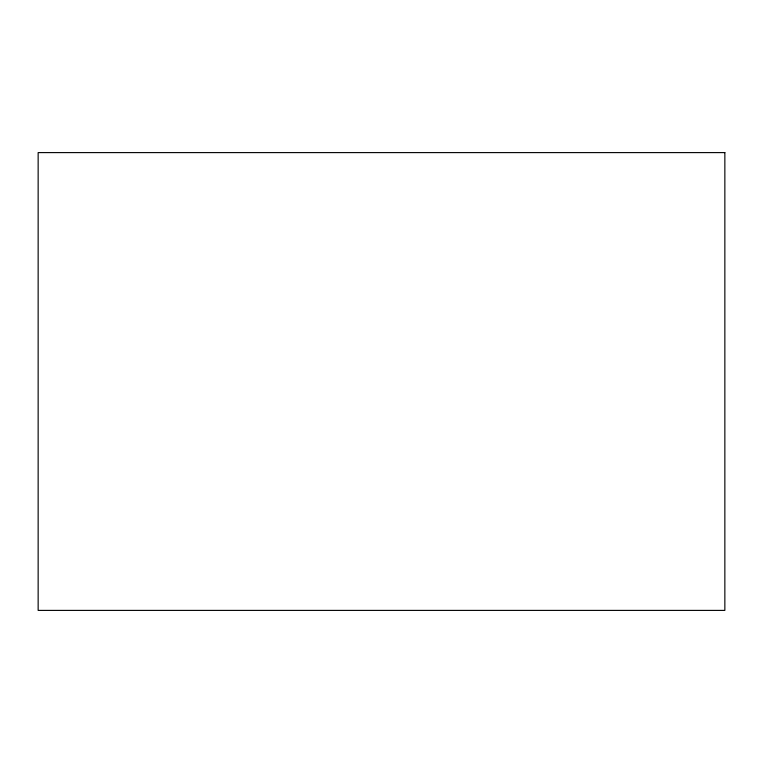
<?xml version="1.0" encoding="UTF-8"?>
<svg xmlns="http://www.w3.org/2000/svg" width="763" height="763" viewBox="0 0 763 763"><rect width="100%" height="100%" fill="white"/><g stroke="black" fill="none" stroke-linecap="round" stroke-linejoin="round"><path stroke-width="1.14" d="M724.85 152.6L38.15 152.6L38.15 610.4L724.85 610.4L724.85 152.6"/></g></svg>
